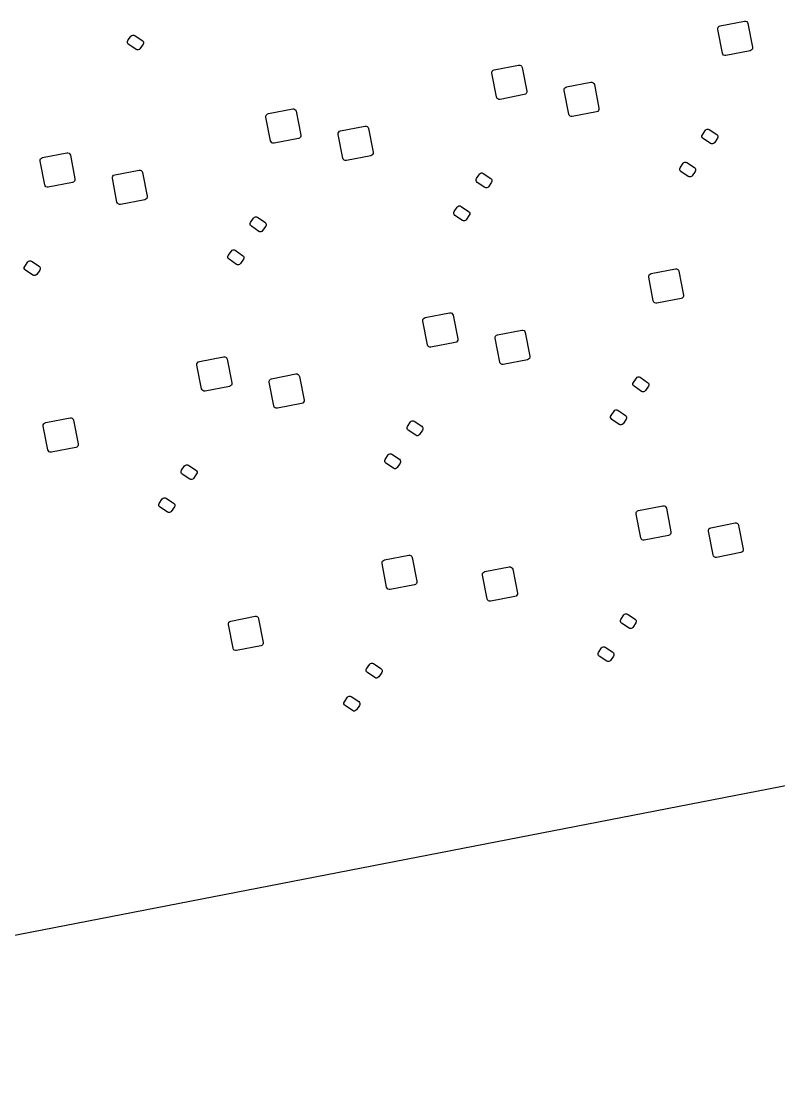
# Model space of a CAD drawing. Extents: x 101 to 518, y -308 to -134.
# Drawn here: x 326.1 to 388.8, y -307.3 to -219.9 of the extents above; entities that cross this region are included whole.
import ezdxf

# ---------------------------------------------------------------- set-up
doc = ezdxf.new("R2010")
doc.units = 0
doc.layers.add('BLACK', color=7, linetype='CONTINUOUS')

msp = doc.modelspace()

# ---------------------------------------------------------------- linework, layer by layer
at = {"layer": 'BLACK', "linetype": 'CONTINUOUS'}
for p, q in [((383.980146, -220.312491), (385.992482, -219.921333)), ((385.992482, -219.921333), (386.090026, -219.921758)), ((386.090026, -219.921758), (386.179982, -219.95948)), ((386.179982, -219.95948), (386.248655, -220.028755)), ((386.248655, -220.028755), (386.285591, -220.119037)), ((386.285591, -220.119037), (386.667209, -222.082292)), ((335.206089, -221.166127), (335.268437, -221.104321)), ((335.268437, -221.104321), (335.34969, -221.071079)), ((335.34969, -221.071079), (335.43748, -221.071462)), ((335.43748, -221.071462), (335.518441, -221.105412)), ((335.518441, -221.105412), (336.140219, -221.524806)), ((383.782441, -220.6056), (383.782867, -220.508056)), ((384.164059, -222.568855), (383.782441, -220.6056)), ((383.782867, -220.508056), (383.820588, -220.4181)), ((383.820588, -220.4181), (383.889864, -220.349426)), ((383.889864, -220.349426), (383.980146, -220.312491)), ((334.920119, -221.707944), (334.920502, -221.620154)), ((334.953361, -221.789198), (334.920119, -221.707944)), ((334.920502, -221.620154), (334.954452, -221.539194)), ((335.015167, -221.851546), (334.953361, -221.789198)), ((334.954452, -221.539194), (335.206089, -221.166127)), ((335.636945, -222.27094), (335.015167, -221.851546)), ((336.200934, -221.837158), (335.949297, -222.210225)), ((336.140219, -221.524806), (336.202025, -221.587154)), ((336.234884, -221.756198), (336.200934, -221.837158)), ((336.202025, -221.587154), (336.235267, -221.668408)), ((336.235267, -221.668408), (336.234884, -221.756198)), ((335.717906, -222.30489), (335.636945, -222.27094)), ((335.805696, -222.305273), (335.717906, -222.30489)), ((335.886949, -222.272031), (335.805696, -222.305273)), ((335.949297, -222.210225), (335.886949, -222.272031)), ((384.200995, -222.659137), (384.164059, -222.568855)), ((384.269668, -222.728412), (384.200995, -222.659137)), ((384.359624, -222.766134), (384.269668, -222.728412)), ((384.457168, -222.766559), (384.359624, -222.766134)), ((386.469504, -222.375401), (384.457168, -222.766559)), ((386.559786, -222.338466), (386.469504, -222.375401)), ((386.629062, -222.269792), (386.559786, -222.338466)), ((386.666783, -222.179836), (386.629062, -222.269792)), ((386.667209, -222.082292), (386.666783, -222.179836)), ((365.280148, -223.947402), (367.292484, -223.556244)), ((367.292484, -223.556244), (367.390028, -223.556669)), ((367.390028, -223.556669), (367.479984, -223.594391)), ((367.479984, -223.594391), (367.548657, -223.663666)), ((367.548657, -223.663666), (367.585593, -223.753948)), ((367.585593, -223.753948), (367.967211, -225.717203)), ((365.082443, -224.240511), (365.082869, -224.142967)), ((365.464061, -226.203766), (365.082443, -224.240511)), ((365.082869, -224.142967), (365.12059, -224.053011)), ((365.12059, -224.053011), (365.189866, -223.984337)), ((365.189866, -223.984337), (365.280148, -223.947402)), ((371.064636, -225.56777), (371.102357, -225.477814)), ((371.102357, -225.477814), (371.171633, -225.40914)), ((371.171633, -225.40914), (371.261915, -225.372205)), ((371.261915, -225.372205), (373.274251, -224.981047)), ((373.274251, -224.981047), (373.371795, -224.981472)), ((373.371795, -224.981472), (373.461751, -225.019194)), ((373.461751, -225.019194), (373.530424, -225.088469)), ((373.530424, -225.088469), (373.56736, -225.178751)), ((373.56736, -225.178751), (373.948978, -227.142006)), ((365.500997, -226.294048), (365.464061, -226.203766)), ((365.56967, -226.363323), (365.500997, -226.294048)), ((365.659626, -226.401045), (365.56967, -226.363323)), ((367.769506, -226.010312), (365.75717, -226.40147)), ((367.859788, -225.973377), (367.769506, -226.010312)), ((367.929064, -225.904703), (367.859788, -225.973377)), ((367.966785, -225.814747), (367.929064, -225.904703)), ((367.967211, -225.717203), (367.966785, -225.814747)), ((371.06421, -225.665314), (371.064636, -225.56777)), ((371.445828, -227.628569), (371.06421, -225.665314)), ((346.58015, -227.582313), (348.592486, -227.191155)), ((348.592486, -227.191155), (348.69003, -227.19158)), ((348.69003, -227.19158), (348.779986, -227.229302)), ((348.779986, -227.229302), (348.848659, -227.298577)), ((365.75717, -226.40147), (365.659626, -226.401045)), ((373.948552, -227.23955), (373.910831, -227.329506)), ((373.948978, -227.142006), (373.948552, -227.23955)), ((346.382445, -227.875422), (346.382871, -227.777878)), ((346.764063, -229.838677), (346.382445, -227.875422)), ((346.382871, -227.777878), (346.420592, -227.687922)), ((346.420592, -227.687922), (346.489868, -227.619248)), ((346.489868, -227.619248), (346.58015, -227.582313)), ((348.848659, -227.298577), (348.885595, -227.388859)), ((348.885595, -227.388859), (349.267213, -229.352114)), ((371.482764, -227.718851), (371.445828, -227.628569)), ((371.551437, -227.788126), (371.482764, -227.718851)), ((371.641393, -227.825848), (371.551437, -227.788126)), ((371.738937, -227.826273), (371.641393, -227.825848)), ((373.751273, -227.435115), (371.738937, -227.826273)), ((373.841555, -227.39818), (373.751273, -227.435115)), ((373.910831, -227.329506), (373.841555, -227.39818)), ((352.471635, -229.044051), (352.561917, -229.007116)), ((352.561917, -229.007116), (354.574253, -228.615958)), ((354.574253, -228.615958), (354.671797, -228.616383)), ((354.671797, -228.616383), (354.761753, -228.654105)), ((354.761753, -228.654105), (354.830426, -228.72338)), ((354.830426, -228.72338), (354.867362, -228.813662)), ((354.867362, -228.813662), (355.24898, -230.776917)), ((382.509694, -229.324817), (382.761331, -228.95175)), ((382.761331, -228.95175), (382.823679, -228.889944)), ((382.823679, -228.889944), (382.904932, -228.856702)), ((382.904932, -228.856702), (382.992722, -228.857085)), ((382.992722, -228.857085), (383.073683, -228.891035)), ((383.073683, -228.891035), (383.695461, -229.310429)), ((346.800999, -229.928959), (346.764063, -229.838677)), ((349.069508, -229.645223), (347.057172, -230.036381)), ((349.15979, -229.608288), (349.069508, -229.645223)), ((349.229066, -229.539614), (349.15979, -229.608288)), ((349.266787, -229.449658), (349.229066, -229.539614)), ((349.267213, -229.352114), (349.266787, -229.449658)), ((352.364212, -229.300225), (352.364638, -229.202681)), ((352.74583, -231.26348), (352.364212, -229.300225)), ((352.364638, -229.202681), (352.402359, -229.112725)), ((352.402359, -229.112725), (352.471635, -229.044051)), ((382.475361, -229.493567), (382.475744, -229.405777)), ((382.508603, -229.574821), (382.475361, -229.493567)), ((382.475744, -229.405777), (382.509694, -229.324817)), ((382.570409, -229.637169), (382.508603, -229.574821)), ((383.192187, -230.056563), (382.570409, -229.637169)), ((383.756176, -229.622781), (383.504539, -229.995848)), ((383.695461, -229.310429), (383.757267, -229.372777)), ((383.790126, -229.541821), (383.756176, -229.622781)), ((383.757267, -229.372777), (383.790509, -229.454031)), ((383.790509, -229.454031), (383.790126, -229.541821)), ((346.869672, -229.998234), (346.800999, -229.928959)), ((346.959628, -230.035956), (346.869672, -229.998234)), ((347.057172, -230.036381), (346.959628, -230.035956)), ((383.273148, -230.090513), (383.192187, -230.056563)), ((383.360938, -230.090896), (383.273148, -230.090513)), ((383.442191, -230.057654), (383.360938, -230.090896)), ((383.504539, -229.995848), (383.442191, -230.057654)), ((327.682448, -231.510334), (327.682874, -231.41279)), ((328.064066, -233.473589), (327.682448, -231.510334)), ((327.682874, -231.41279), (327.720595, -231.322834)), ((327.720595, -231.322834), (327.789871, -231.25416)), ((327.789871, -231.25416), (327.880153, -231.217225)), ((327.880153, -231.217225), (329.892489, -230.826067)), ((329.892489, -230.826067), (329.990033, -230.826492)), ((329.990033, -230.826492), (330.079989, -230.864214)), ((330.079989, -230.864214), (330.148662, -230.933489)), ((330.148662, -230.933489), (330.185598, -231.023771)), ((330.185598, -231.023771), (330.567216, -232.987026)), ((352.782766, -231.353762), (352.74583, -231.26348)), ((352.851439, -231.423037), (352.782766, -231.353762)), ((352.941395, -231.460759), (352.851439, -231.423037)), ((353.038939, -231.461184), (352.941395, -231.460759)), ((355.051275, -231.070026), (353.038939, -231.461184)), ((355.141557, -231.033091), (355.051275, -231.070026)), ((355.210833, -230.964417), (355.141557, -231.033091)), ((355.248554, -230.874461), (355.210833, -230.964417)), ((355.24898, -230.776917), (355.248554, -230.874461)), ((380.915995, -231.687574), (380.978343, -231.625768)), ((380.978343, -231.625768), (381.059596, -231.592526)), ((381.059596, -231.592526), (381.147386, -231.592909)), ((381.147386, -231.592909), (381.228347, -231.626859)), ((381.228347, -231.626859), (381.850125, -232.046253)), ((333.861919, -232.642027), (335.874255, -232.250869)), ((335.874255, -232.250869), (335.971799, -232.251294)), ((335.971799, -232.251294), (336.061755, -232.289016)), ((336.061755, -232.289016), (336.130428, -232.358291)), ((336.130428, -232.358291), (336.167364, -232.448573)), ((336.167364, -232.448573), (336.548982, -234.411828)), ((364.123681, -232.524856), (364.204934, -232.491614)), ((364.204934, -232.491614), (364.292724, -232.491997)), ((364.292724, -232.491997), (364.373685, -232.525947)), ((380.630025, -232.229391), (380.630408, -232.141601)), ((380.663267, -232.310645), (380.630025, -232.229391)), ((380.630408, -232.141601), (380.664358, -232.060641)), ((380.725073, -232.372993), (380.663267, -232.310645)), ((380.664358, -232.060641), (380.915995, -231.687574)), ((381.346851, -232.792387), (380.725073, -232.372993)), ((381.91084, -232.358605), (381.659203, -232.731672)), ((381.850125, -232.046253), (381.911931, -232.108601)), ((381.94479, -232.277645), (381.91084, -232.358605)), ((381.911931, -232.108601), (381.945173, -232.189855)), ((381.945173, -232.189855), (381.94479, -232.277645)), ((330.369511, -233.280135), (328.357175, -233.671293)), ((330.459793, -233.2432), (330.369511, -233.280135)), ((330.529069, -233.174526), (330.459793, -233.2432)), ((330.56679, -233.08457), (330.529069, -233.174526)), ((330.567216, -232.987026), (330.56679, -233.08457)), ((333.664214, -232.935136), (333.66464, -232.837592)), ((334.045832, -234.898391), (333.664214, -232.935136)), ((333.66464, -232.837592), (333.702361, -232.747636)), ((333.702361, -232.747636), (333.771637, -232.678962)), ((333.771637, -232.678962), (333.861919, -232.642027)), ((363.775363, -233.128479), (363.775746, -233.040689)), ((363.808605, -233.209733), (363.775363, -233.128479)), ((363.775746, -233.040689), (363.809696, -232.959729)), ((363.870411, -233.272081), (363.808605, -233.209733)), ((363.809696, -232.959729), (364.061333, -232.586662)), ((364.492189, -233.691475), (363.870411, -233.272081)), ((364.061333, -232.586662), (364.123681, -232.524856)), ((364.373685, -232.525947), (364.995463, -232.945341)), ((365.056178, -233.257693), (364.804541, -233.63076)), ((364.995463, -232.945341), (365.057269, -233.007689)), ((365.090128, -233.176733), (365.056178, -233.257693)), ((365.057269, -233.007689), (365.090511, -233.088943)), ((365.090511, -233.088943), (365.090128, -233.176733)), ((381.427812, -232.826337), (381.346851, -232.792387)), ((381.515602, -232.82672), (381.427812, -232.826337)), ((381.596855, -232.793478), (381.515602, -232.82672)), ((381.659203, -232.731672), (381.596855, -232.793478)), ((328.101002, -233.563871), (328.064066, -233.473589)), ((328.169675, -233.633146), (328.101002, -233.563871)), ((328.259631, -233.670868), (328.169675, -233.633146)), ((328.357175, -233.671293), (328.259631, -233.670868)), ((364.57315, -233.725425), (364.492189, -233.691475)), ((364.66094, -233.725808), (364.57315, -233.725425)), ((364.742193, -233.692566), (364.66094, -233.725808)), ((364.804541, -233.63076), (364.742193, -233.692566)), ((334.082768, -234.988673), (334.045832, -234.898391)), ((334.151441, -235.057948), (334.082768, -234.988673)), ((334.241397, -235.09567), (334.151441, -235.057948)), ((334.338941, -235.096095), (334.241397, -235.09567)), ((336.351277, -234.704937), (334.338941, -235.096095)), ((336.441559, -234.668002), (336.351277, -234.704937)), ((336.510835, -234.599328), (336.441559, -234.668002)), ((336.548556, -234.509372), (336.510835, -234.599328)), ((336.548982, -234.411828), (336.548556, -234.509372)), ((361.930027, -235.864303), (361.93041, -235.776513)), ((361.963269, -235.945557), (361.930027, -235.864303)), ((361.93041, -235.776513), (361.96436, -235.695553)), ((362.025075, -236.007905), (361.963269, -235.945557)), ((361.96436, -235.695553), (362.215997, -235.322486)), ((362.215997, -235.322486), (362.278345, -235.26068)), ((362.278345, -235.26068), (362.359598, -235.227438)), ((362.359598, -235.227438), (362.447388, -235.227821)), ((362.447388, -235.227821), (362.528349, -235.261771)), ((362.528349, -235.261771), (363.150127, -235.681165)), ((363.210842, -235.993517), (362.959205, -236.366584)), ((363.150127, -235.681165), (363.211933, -235.743513)), ((363.244792, -235.912557), (363.210842, -235.993517)), ((363.211933, -235.743513), (363.245175, -235.824767)), ((363.245175, -235.824767), (363.244792, -235.912557)), ((345.075365, -236.76339), (345.075748, -236.6756)), ((345.108607, -236.844644), (345.075365, -236.76339)), ((345.075748, -236.6756), (345.109698, -236.59464)), ((345.170413, -236.906992), (345.108607, -236.844644)), ((345.109698, -236.59464), (345.361335, -236.221573)), ((345.361335, -236.221573), (345.423683, -236.159767)), ((345.423683, -236.159767), (345.504936, -236.126525)), ((345.504936, -236.126525), (345.592726, -236.126908)), ((345.592726, -236.126908), (345.673687, -236.160858)), ((345.673687, -236.160858), (346.295465, -236.580252)), ((346.295465, -236.580252), (346.357271, -236.6426)), ((346.39013, -236.811644), (346.35618, -236.892604)), ((346.357271, -236.6426), (346.390513, -236.723854)), ((346.390513, -236.723854), (346.39013, -236.811644)), ((362.646853, -236.427299), (362.025075, -236.007905)), ((362.727814, -236.461249), (362.646853, -236.427299)), ((362.815604, -236.461632), (362.727814, -236.461249)), ((362.896857, -236.42839), (362.815604, -236.461632)), ((362.959205, -236.366584), (362.896857, -236.42839)), ((345.792191, -237.326386), (345.170413, -236.906992)), ((345.873152, -237.360336), (345.792191, -237.326386)), ((345.960942, -237.360719), (345.873152, -237.360336)), ((346.042195, -237.327477), (345.960942, -237.360719)), ((346.104543, -237.265671), (346.042195, -237.327477)), ((346.35618, -236.892604), (346.104543, -237.265671)), ((343.230029, -239.499214), (343.230412, -239.411424)), ((343.230412, -239.411424), (343.264362, -239.330464)), ((343.264362, -239.330464), (343.515999, -238.957397)), ((343.515999, -238.957397), (343.578347, -238.895591)), ((343.578347, -238.895591), (343.6596, -238.862349)), ((343.6596, -238.862349), (343.74739, -238.862732)), ((343.74739, -238.862732), (343.828351, -238.896682)), ((343.828351, -238.896682), (344.450129, -239.316076)), ((344.450129, -239.316076), (344.511935, -239.378424)), ((344.511935, -239.378424), (344.545177, -239.459678)), ((344.545177, -239.459678), (344.544794, -239.547468)), ((326.375368, -240.398301), (326.375751, -240.310511)), ((326.375751, -240.310511), (326.409701, -240.229551)), ((326.409701, -240.229551), (326.661338, -239.856484)), ((326.661338, -239.856484), (326.723686, -239.794678)), ((326.723686, -239.794678), (326.804939, -239.761436)), ((326.804939, -239.761436), (326.892729, -239.761819)), ((326.892729, -239.761819), (326.97369, -239.795769)), ((326.97369, -239.795769), (327.595468, -240.215163)), ((327.595468, -240.215163), (327.657274, -240.277511)), ((327.657274, -240.277511), (327.690516, -240.358765)), ((327.690516, -240.358765), (327.690133, -240.446555)), ((343.263271, -239.580468), (343.230029, -239.499214)), ((343.325077, -239.642816), (343.263271, -239.580468)), ((343.946855, -240.06221), (343.325077, -239.642816)), ((344.027816, -240.09616), (343.946855, -240.06221)), ((344.115606, -240.096543), (344.027816, -240.09616)), ((344.196859, -240.063301), (344.115606, -240.096543)), ((344.259207, -240.001495), (344.196859, -240.063301)), ((344.510844, -239.628428), (344.259207, -240.001495)), ((344.544794, -239.547468), (344.510844, -239.628428)), ((326.40861, -240.479555), (326.375368, -240.398301)), ((326.470416, -240.541903), (326.40861, -240.479555)), ((327.092194, -240.961297), (326.470416, -240.541903)), ((327.173155, -240.995247), (327.092194, -240.961297)), ((327.260945, -240.99563), (327.173155, -240.995247)), ((327.342198, -240.962388), (327.260945, -240.99563)), ((327.404546, -240.900582), (327.342198, -240.962388)), ((327.656183, -240.527515), (327.404546, -240.900582)), ((327.690133, -240.446555), (327.656183, -240.527515)), ((378.067353, -241.123053), (378.067779, -241.025509)), ((378.448971, -243.086308), (378.067353, -241.123053)), ((378.067779, -241.025509), (378.1055, -240.935553)), ((378.1055, -240.935553), (378.174776, -240.866879)), ((378.174776, -240.866879), (378.265058, -240.829944)), ((378.265058, -240.829944), (380.277394, -240.438786)), ((380.277394, -240.438786), (380.374938, -240.439211)), ((380.374938, -240.439211), (380.464894, -240.476933)), ((380.464894, -240.476933), (380.533567, -240.546208)), ((380.533567, -240.546208), (380.570503, -240.63649)), ((380.570503, -240.63649), (380.952121, -242.599745)), ((380.754416, -242.892854), (378.74208, -243.284012)), ((380.844698, -242.855919), (380.754416, -242.892854)), ((380.913974, -242.787245), (380.844698, -242.855919)), ((380.951695, -242.697289), (380.913974, -242.787245)), ((380.952121, -242.599745), (380.951695, -242.697289)), ((378.485907, -243.17659), (378.448971, -243.086308)), ((378.55458, -243.245865), (378.485907, -243.17659)), ((378.644536, -243.283587), (378.55458, -243.245865)), ((378.74208, -243.284012), (378.644536, -243.283587)), ((359.367356, -244.757965), (359.367782, -244.660421)), ((359.367782, -244.660421), (359.405503, -244.570465)), ((359.405503, -244.570465), (359.474779, -244.501791)), ((359.474779, -244.501791), (359.565061, -244.464856)), ((359.565061, -244.464856), (361.577397, -244.073698)), ((361.577397, -244.073698), (361.674941, -244.074123)), ((361.674941, -244.074123), (361.764897, -244.111845)), ((361.764897, -244.111845), (361.83357, -244.18112)), ((361.83357, -244.18112), (361.870506, -244.271402)), ((361.870506, -244.271402), (362.252124, -246.234657)), ((359.748974, -246.72122), (359.367356, -244.757965)), ((365.546827, -245.889658), (367.559163, -245.4985)), ((367.559163, -245.4985), (367.656707, -245.498925)), ((367.656707, -245.498925), (367.746663, -245.536647)), ((367.746663, -245.536647), (367.815336, -245.605922)), ((367.815336, -245.605922), (367.852272, -245.696204)), ((362.213977, -246.422157), (362.144701, -246.490831)), ((362.251698, -246.332201), (362.213977, -246.422157)), ((362.252124, -246.234657), (362.251698, -246.332201)), ((365.349122, -246.182767), (365.349548, -246.085223)), ((365.73074, -248.146022), (365.349122, -246.182767)), ((365.349548, -246.085223), (365.387269, -245.995267)), ((365.387269, -245.995267), (365.456545, -245.926593)), ((365.456545, -245.926593), (365.546827, -245.889658)), ((367.852272, -245.696204), (368.23389, -247.659459)), ((359.78591, -246.811502), (359.748974, -246.72122)), ((359.854583, -246.880777), (359.78591, -246.811502)), ((359.944539, -246.918499), (359.854583, -246.880777)), ((360.042083, -246.918924), (359.944539, -246.918499)), ((362.054419, -246.527766), (360.042083, -246.918924)), ((362.144701, -246.490831), (362.054419, -246.527766)), ((340.667784, -248.295332), (340.705505, -248.205376)), ((340.705505, -248.205376), (340.774781, -248.136702)), ((340.774781, -248.136702), (340.865063, -248.099767)), ((340.865063, -248.099767), (342.877399, -247.708609)), ((342.877399, -247.708609), (342.974943, -247.709034)), ((342.974943, -247.709034), (343.064899, -247.746756)), ((343.064899, -247.746756), (343.133572, -247.816031)), ((343.133572, -247.816031), (343.170508, -247.906313)), ((343.170508, -247.906313), (343.552126, -249.869568)), ((365.767676, -248.236304), (365.73074, -248.146022)), ((365.836349, -248.305579), (365.767676, -248.236304)), ((368.036185, -247.952568), (366.023849, -248.343726)), ((368.126467, -247.915633), (368.036185, -247.952568)), ((368.195743, -247.846959), (368.126467, -247.915633)), ((368.233464, -247.757003), (368.195743, -247.846959)), ((368.23389, -247.659459), (368.233464, -247.757003)), ((340.667358, -248.392876), (340.667784, -248.295332)), ((341.048976, -250.356131), (340.667358, -248.392876)), ((365.926305, -248.343301), (365.836349, -248.305579)), ((366.023849, -248.343726), (365.926305, -248.343301)), ((343.5517, -249.967112), (343.513979, -250.057068)), ((343.552126, -249.869568), (343.5517, -249.967112)), ((346.649125, -249.817679), (346.649551, -249.720135)), ((347.030743, -251.780934), (346.649125, -249.817679)), ((346.649551, -249.720135), (346.687272, -249.630179)), ((346.687272, -249.630179), (346.756548, -249.561505)), ((346.756548, -249.561505), (346.84683, -249.52457)), ((346.84683, -249.52457), (348.859166, -249.133412)), ((348.859166, -249.133412), (348.95671, -249.133837)), ((348.95671, -249.133837), (349.046666, -249.171559)), ((349.046666, -249.171559), (349.115339, -249.240834)), ((349.115339, -249.240834), (349.152275, -249.331116)), ((349.152275, -249.331116), (349.533893, -251.294371)), ((376.760274, -250.011021), (376.760657, -249.923231)), ((376.760657, -249.923231), (376.794607, -249.842271)), ((376.794607, -249.842271), (377.046244, -249.469204)), ((377.046244, -249.469204), (377.108592, -249.407398)), ((377.108592, -249.407398), (377.189845, -249.374156)), ((377.189845, -249.374156), (377.277635, -249.374539)), ((377.277635, -249.374539), (377.358596, -249.408489)), ((377.358596, -249.408489), (377.980374, -249.827883)), ((377.980374, -249.827883), (378.04218, -249.890231)), ((378.04218, -249.890231), (378.075422, -249.971485)), ((378.075422, -249.971485), (378.075039, -250.059275)), ((341.085912, -250.446413), (341.048976, -250.356131)), ((341.154585, -250.515688), (341.085912, -250.446413)), ((341.244541, -250.55341), (341.154585, -250.515688)), ((341.342085, -250.553835), (341.244541, -250.55341)), ((343.354421, -250.162677), (341.342085, -250.553835)), ((343.444703, -250.125742), (343.354421, -250.162677)), ((343.513979, -250.057068), (343.444703, -250.125742)), ((376.793516, -250.092275), (376.760274, -250.011021)), ((376.855322, -250.154623), (376.793516, -250.092275)), ((377.4771, -250.574017), (376.855322, -250.154623)), ((377.558061, -250.607967), (377.4771, -250.574017)), ((377.645851, -250.60835), (377.558061, -250.607967)), ((377.727104, -250.575108), (377.645851, -250.60835)), ((377.789452, -250.513302), (377.727104, -250.575108)), ((378.041089, -250.140235), (377.789452, -250.513302)), ((378.075039, -250.059275), (378.041089, -250.140235)), ((349.336188, -251.58748), (347.323852, -251.978638)), ((349.42647, -251.550545), (349.336188, -251.58748)), ((349.495746, -251.481871), (349.42647, -251.550545)), ((349.533467, -251.391915), (349.495746, -251.481871)), ((349.533893, -251.294371), (349.533467, -251.391915)), ((347.067679, -251.871216), (347.030743, -251.780934)), ((347.136352, -251.940491), (347.067679, -251.871216)), ((347.226308, -251.978213), (347.136352, -251.940491)), ((347.323852, -251.978638), (347.226308, -251.978213)), ((374.915321, -252.659055), (374.949271, -252.578095)), ((374.949271, -252.578095), (375.200908, -252.205028)), ((375.200908, -252.205028), (375.263256, -252.143222)), ((375.263256, -252.143222), (375.344509, -252.10998)), ((375.344509, -252.10998), (375.432299, -252.110363)), ((375.432299, -252.110363), (375.51326, -252.144313)), ((375.51326, -252.144313), (376.135038, -252.563707)), ((376.135038, -252.563707), (376.196844, -252.626055)), ((327.949127, -253.45259), (327.949553, -253.355046)), ((328.330745, -255.415845), (327.949127, -253.45259)), ((327.949553, -253.355046), (327.987274, -253.26509)), ((327.987274, -253.26509), (328.05655, -253.196416)), ((328.05655, -253.196416), (328.146832, -253.159481)), ((328.146832, -253.159481), (330.159168, -252.768323)), ((330.159168, -252.768323), (330.256712, -252.768748)), ((330.256712, -252.768748), (330.346668, -252.80647)), ((330.346668, -252.80647), (330.415341, -252.875745)), ((330.415341, -252.875745), (330.452277, -252.966027)), ((330.452277, -252.966027), (330.833895, -254.929282)), ((358.060659, -253.558142), (358.094609, -253.477182)), ((358.094609, -253.477182), (358.346246, -253.104115)), ((358.346246, -253.104115), (358.408594, -253.042309)), ((358.408594, -253.042309), (358.489847, -253.009067)), ((358.489847, -253.009067), (358.577637, -253.00945)), ((358.577637, -253.00945), (358.658598, -253.0434)), ((358.658598, -253.0434), (359.280376, -253.462794)), ((359.280376, -253.462794), (359.342182, -253.525142)), ((374.914938, -252.746845), (374.915321, -252.659055)), ((374.94818, -252.828099), (374.914938, -252.746845)), ((375.009986, -252.890447), (374.94818, -252.828099)), ((375.631764, -253.309841), (375.009986, -252.890447)), ((375.712725, -253.343791), (375.631764, -253.309841)), ((375.800515, -253.344174), (375.712725, -253.343791)), ((375.881768, -253.310932), (375.800515, -253.344174)), ((375.944116, -253.249126), (375.881768, -253.310932)), ((376.195753, -252.876059), (375.944116, -253.249126)), ((376.229703, -252.795099), (376.195753, -252.876059)), ((376.196844, -252.626055), (376.230086, -252.707309)), ((376.230086, -252.707309), (376.229703, -252.795099)), ((358.060276, -253.645932), (358.060659, -253.558142)), ((358.093518, -253.727186), (358.060276, -253.645932)), ((358.155324, -253.789534), (358.093518, -253.727186)), ((358.777102, -254.208928), (358.155324, -253.789534)), ((358.858063, -254.242878), (358.777102, -254.208928)), ((358.945853, -254.243261), (358.858063, -254.242878)), ((359.027106, -254.210019), (358.945853, -254.243261)), ((359.089454, -254.148213), (359.027106, -254.210019)), ((359.341091, -253.775146), (359.089454, -254.148213)), ((359.375041, -253.694186), (359.341091, -253.775146)), ((359.342182, -253.525142), (359.375424, -253.606396)), ((359.375424, -253.606396), (359.375041, -253.694186)), ((330.63619, -255.222391), (328.623854, -255.613549)), ((330.726472, -255.185456), (330.63619, -255.222391)), ((330.795748, -255.116782), (330.726472, -255.185456)), ((330.833469, -255.026826), (330.795748, -255.116782)), ((330.833895, -254.929282), (330.833469, -255.026826)), ((328.367681, -255.506127), (328.330745, -255.415845)), ((328.436354, -255.575402), (328.367681, -255.506127)), ((328.52631, -255.613124), (328.436354, -255.575402)), ((328.623854, -255.613549), (328.52631, -255.613124)), ((356.249273, -256.213006), (356.50091, -255.839939)), ((356.50091, -255.839939), (356.563258, -255.778133)), ((356.563258, -255.778133), (356.644511, -255.744891)), ((356.644511, -255.744891), (356.732301, -255.745274)), ((356.732301, -255.745274), (356.813262, -255.779224)), ((356.813262, -255.779224), (357.43504, -256.198618)), ((339.394611, -257.112094), (339.646248, -256.739027)), ((339.646248, -256.739027), (339.708596, -256.677221)), ((339.708596, -256.677221), (339.789849, -256.643979)), ((339.789849, -256.643979), (339.877639, -256.644362)), ((339.877639, -256.644362), (339.9586, -256.678312)), ((339.9586, -256.678312), (340.580378, -257.097706)), ((356.21494, -256.381756), (356.215323, -256.293966)), ((356.248182, -256.46301), (356.21494, -256.381756)), ((356.215323, -256.293966), (356.249273, -256.213006)), ((356.309988, -256.525358), (356.248182, -256.46301)), ((356.931766, -256.944752), (356.309988, -256.525358)), ((357.012727, -256.978702), (356.931766, -256.944752)), ((357.100517, -256.979085), (357.012727, -256.978702)), ((357.18177, -256.945843), (357.100517, -256.979085)), ((357.244118, -256.884037), (357.18177, -256.945843)), ((357.495755, -256.51097), (357.244118, -256.884037)), ((357.43504, -256.198618), (357.496846, -256.260966)), ((357.529705, -256.43001), (357.495755, -256.51097)), ((357.496846, -256.260966), (357.530088, -256.34222)), ((357.530088, -256.34222), (357.529705, -256.43001)), ((339.360278, -257.280844), (339.360661, -257.193054)), ((339.39352, -257.362098), (339.360278, -257.280844)), ((339.360661, -257.193054), (339.394611, -257.112094)), ((339.455326, -257.424446), (339.39352, -257.362098)), ((340.077104, -257.84384), (339.455326, -257.424446)), ((340.158065, -257.87779), (340.077104, -257.84384)), ((340.327108, -257.844931), (340.245855, -257.878173)), ((340.389456, -257.783125), (340.327108, -257.844931)), ((340.641093, -257.410058), (340.389456, -257.783125)), ((340.580378, -257.097706), (340.642184, -257.160054)), ((340.675043, -257.329098), (340.641093, -257.410058)), ((340.642184, -257.160054), (340.675426, -257.241308)), ((340.675426, -257.241308), (340.675043, -257.329098)), ((340.245855, -257.878173), (340.158065, -257.87779)), ((337.549275, -259.847918), (337.800912, -259.474851)), ((337.800912, -259.474851), (337.86326, -259.413045)), ((337.86326, -259.413045), (337.944513, -259.379803)), ((337.944513, -259.379803), (338.032303, -259.380186)), ((338.032303, -259.380186), (338.113264, -259.414136)), ((338.113264, -259.414136), (338.735042, -259.83353)), ((337.514942, -260.016668), (337.515325, -259.928878)), ((337.548184, -260.097922), (337.514942, -260.016668)), ((337.515325, -259.928878), (337.549275, -259.847918)), ((337.60999, -260.16027), (337.548184, -260.097922)), ((338.231768, -260.579664), (337.60999, -260.16027)), ((338.795757, -260.145882), (338.54412, -260.518949)), ((338.735042, -259.83353), (338.796848, -259.895878)), ((338.829707, -260.064922), (338.795757, -260.145882)), ((338.796848, -259.895878), (338.83009, -259.977132)), ((338.83009, -259.977132), (338.829707, -260.064922)), ((377.065412, -260.544279), (377.134688, -260.475605)), ((377.134688, -260.475605), (377.22497, -260.43867)), ((377.22497, -260.43867), (379.237306, -260.047512)), ((379.237306, -260.047512), (379.33485, -260.047937)), ((379.33485, -260.047937), (379.424806, -260.085659)), ((379.424806, -260.085659), (379.493479, -260.154934)), ((379.493479, -260.154934), (379.530415, -260.245216)), ((379.530415, -260.245216), (379.912033, -262.208471)), ((338.312729, -260.613614), (338.231768, -260.579664)), ((338.400519, -260.613997), (338.312729, -260.613614)), ((338.481772, -260.580755), (338.400519, -260.613997)), ((338.54412, -260.518949), (338.481772, -260.580755)), ((377.027265, -260.731779), (377.027691, -260.634235)), ((377.408883, -262.695034), (377.027265, -260.731779)), ((377.027691, -260.634235), (377.065412, -260.544279)), ((379.912033, -262.208471), (379.911607, -262.306015)), ((383.009032, -262.156582), (383.009458, -262.059038)), ((383.39065, -264.119837), (383.009032, -262.156582)), ((383.009458, -262.059038), (383.047179, -261.969082)), ((383.047179, -261.969082), (383.116455, -261.900408)), ((383.116455, -261.900408), (383.206737, -261.863473)), ((383.206737, -261.863473), (385.219073, -261.472315)), ((385.219073, -261.472315), (385.316617, -261.47274)), ((385.316617, -261.47274), (385.406573, -261.510462)), ((385.406573, -261.510462), (385.475246, -261.579737)), ((385.475246, -261.579737), (385.512182, -261.670019)), ((385.512182, -261.670019), (385.8938, -263.633274)), ((377.445819, -262.785316), (377.408883, -262.695034)), ((377.514492, -262.854591), (377.445819, -262.785316)), ((377.604448, -262.892313), (377.514492, -262.854591)), ((377.701992, -262.892738), (377.604448, -262.892313)), ((379.714328, -262.50158), (377.701992, -262.892738)), ((379.80461, -262.464645), (379.714328, -262.50158)), ((379.873886, -262.395971), (379.80461, -262.464645)), ((379.911607, -262.306015), (379.873886, -262.395971)), ((385.696095, -263.926383), (383.683759, -264.317541)), ((385.786377, -263.889448), (385.696095, -263.926383)), ((385.855653, -263.820774), (385.786377, -263.889448)), ((385.893374, -263.730818), (385.855653, -263.820774)), ((385.8938, -263.633274), (385.893374, -263.730818)), ((355.989768, -264.821054), (355.990194, -264.72351)), ((356.371386, -266.784309), (355.989768, -264.821054)), ((355.990194, -264.72351), (356.027915, -264.633554)), ((356.027915, -264.633554), (356.097191, -264.56488)), ((356.097191, -264.56488), (356.187473, -264.527945)), ((356.187473, -264.527945), (358.199809, -264.136787)), ((358.199809, -264.136787), (358.297353, -264.137212)), ((358.297353, -264.137212), (358.387309, -264.174934)), ((358.387309, -264.174934), (358.455982, -264.244209)), ((358.455982, -264.244209), (358.492918, -264.334491)), ((358.492918, -264.334491), (358.874536, -266.297746)), ((383.427586, -264.210119), (383.39065, -264.119837)), ((383.496259, -264.279394), (383.427586, -264.210119)), ((383.586215, -264.317116), (383.496259, -264.279394)), ((383.683759, -264.317541), (383.586215, -264.317116)), ((364.309034, -265.791493), (364.30946, -265.693949)), ((364.30946, -265.693949), (364.347181, -265.603993)), ((364.347181, -265.603993), (364.416457, -265.535319)), ((364.416457, -265.535319), (364.506739, -265.498384)), ((364.506739, -265.498384), (366.519075, -265.107226)), ((366.519075, -265.107226), (366.616619, -265.107651)), ((366.616619, -265.107651), (366.706575, -265.145373)), ((366.706575, -265.145373), (366.775248, -265.214648)), ((366.775248, -265.214648), (366.812184, -265.30493)), ((366.812184, -265.30493), (367.193802, -267.268185)), ((358.676831, -266.590855), (356.664495, -266.982013)), ((358.767113, -266.55392), (358.676831, -266.590855)), ((358.836389, -266.485246), (358.767113, -266.55392)), ((358.87411, -266.39529), (358.836389, -266.485246)), ((358.874536, -266.297746), (358.87411, -266.39529)), ((364.690652, -267.754748), (364.309034, -265.791493)), ((356.408322, -266.874591), (356.371386, -266.784309)), ((356.476995, -266.943866), (356.408322, -266.874591)), ((356.566951, -266.981588), (356.476995, -266.943866)), ((356.664495, -266.982013), (356.566951, -266.981588)), ((367.155655, -267.455685), (367.086379, -267.524359)), ((367.193376, -267.365729), (367.155655, -267.455685)), ((367.193802, -267.268185), (367.193376, -267.365729)), ((364.727588, -267.84503), (364.690652, -267.754748)), ((364.796261, -267.914305), (364.727588, -267.84503)), ((364.886217, -267.952027), (364.796261, -267.914305)), ((364.983761, -267.952452), (364.886217, -267.952027)), ((366.996097, -267.561294), (364.983761, -267.952452)), ((367.086379, -267.524359), (366.996097, -267.561294)), ((343.469242, -269.587659), (345.481578, -269.196501)), ((345.481578, -269.196501), (345.579122, -269.196926)), ((345.579122, -269.196926), (345.669078, -269.234648)), ((375.754518, -269.450997), (376.006155, -269.07793)), ((376.006155, -269.07793), (376.068503, -269.016124)), ((376.068503, -269.016124), (376.149756, -268.982882)), ((376.149756, -268.982882), (376.237546, -268.983265)), ((376.237546, -268.983265), (376.318507, -269.017215)), ((376.318507, -269.017215), (376.940285, -269.436609)), ((343.271537, -269.880768), (343.271963, -269.783224)), ((343.653155, -271.844023), (343.271537, -269.880768)), ((343.271963, -269.783224), (343.309684, -269.693268)), ((343.309684, -269.693268), (343.37896, -269.624594)), ((343.37896, -269.624594), (343.469242, -269.587659)), ((345.669078, -269.234648), (345.737751, -269.303923)), ((345.737751, -269.303923), (345.774687, -269.394205)), ((345.774687, -269.394205), (346.156305, -271.35746)), ((375.720185, -269.619747), (375.720568, -269.531957)), ((375.753427, -269.701001), (375.720185, -269.619747)), ((375.720568, -269.531957), (375.754518, -269.450997)), ((375.815233, -269.763349), (375.753427, -269.701001)), ((376.437011, -270.182743), (375.815233, -269.763349)), ((377.001, -269.748961), (376.749363, -270.122028)), ((376.940285, -269.436609), (377.002091, -269.498957)), ((377.03495, -269.668001), (377.001, -269.748961)), ((377.002091, -269.498957), (377.035333, -269.580211)), ((377.035333, -269.580211), (377.03495, -269.668001)), ((376.517972, -270.216693), (376.437011, -270.182743)), ((376.605762, -270.217076), (376.517972, -270.216693)), ((376.687015, -270.183834), (376.605762, -270.217076)), ((376.749363, -270.122028), (376.687015, -270.183834)), ((345.9586, -271.650569), (343.946264, -272.041727)), ((346.048882, -271.613634), (345.9586, -271.650569)), ((346.118158, -271.54496), (346.048882, -271.613634)), ((346.155879, -271.455004), (346.118158, -271.54496)), ((346.156305, -271.35746), (346.155879, -271.455004)), ((373.909182, -272.186821), (374.160819, -271.813754)), ((374.160819, -271.813754), (374.223167, -271.751948)), ((374.223167, -271.751948), (374.30442, -271.718706)), ((374.30442, -271.718706), (374.39221, -271.719089)), ((374.39221, -271.719089), (374.473171, -271.753039)), ((374.473171, -271.753039), (375.094949, -272.172433)), ((343.690091, -271.934305), (343.653155, -271.844023)), ((343.758764, -272.00358), (343.690091, -271.934305)), ((343.84872, -272.041302), (343.758764, -272.00358)), ((343.946264, -272.041727), (343.84872, -272.041302)), ((373.874849, -272.355571), (373.875232, -272.267781)), ((373.908091, -272.436825), (373.874849, -272.355571)), ((373.875232, -272.267781), (373.909182, -272.186821)), ((373.969897, -272.499173), (373.908091, -272.436825)), ((374.591675, -272.918567), (373.969897, -272.499173)), ((375.155664, -272.484785), (374.904027, -272.857852)), ((375.094949, -272.172433), (375.156755, -272.234781)), ((375.189614, -272.403825), (375.155664, -272.484785)), ((375.156755, -272.234781), (375.189997, -272.316035)), ((375.189997, -272.316035), (375.189614, -272.403825)), ((441.651426, -273.055222), (265.437832, -307.329325)), ((354.683071, -273.621232), (354.717021, -273.540272)), ((354.717021, -273.540272), (354.968658, -273.167205)), ((354.968658, -273.167205), (355.031006, -273.105399)), ((355.031006, -273.105399), (355.112259, -273.072157)), ((355.112259, -273.072157), (355.200049, -273.07254)), ((355.200049, -273.07254), (355.28101, -273.10649)), ((355.28101, -273.10649), (355.902788, -273.525884)), ((355.902788, -273.525884), (355.964594, -273.588232)), ((374.672636, -272.952517), (374.591675, -272.918567)), ((374.760426, -272.9529), (374.672636, -272.952517)), ((374.841679, -272.919658), (374.760426, -272.9529)), ((374.904027, -272.857852), (374.841679, -272.919658)), ((354.682688, -273.709022), (354.683071, -273.621232)), ((354.71593, -273.790276), (354.682688, -273.709022)), ((354.777736, -273.852624), (354.71593, -273.790276)), ((355.399514, -274.272018), (354.777736, -273.852624)), ((355.480475, -274.305968), (355.399514, -274.272018)), ((355.568265, -274.306351), (355.480475, -274.305968)), ((355.649518, -274.273109), (355.568265, -274.306351)), ((355.711866, -274.211303), (355.649518, -274.273109)), ((355.963503, -273.838236), (355.711866, -274.211303)), ((355.997453, -273.757276), (355.963503, -273.838236)), ((355.964594, -273.588232), (355.997836, -273.669486)), ((355.997836, -273.669486), (355.997453, -273.757276)), ((352.871685, -276.276096), (353.123322, -275.903029)), ((353.123322, -275.903029), (353.18567, -275.841223)), ((353.18567, -275.841223), (353.266923, -275.807981)), ((353.266923, -275.807981), (353.354713, -275.808364)), ((353.354713, -275.808364), (353.435674, -275.842314)), ((353.435674, -275.842314), (354.057452, -276.261708)), ((352.837352, -276.444846), (352.837735, -276.357056)), ((352.870594, -276.5261), (352.837352, -276.444846)), ((352.837735, -276.357056), (352.871685, -276.276096)), ((352.9324, -276.588448), (352.870594, -276.5261)), ((353.554178, -277.007842), (352.9324, -276.588448)), ((353.635139, -277.041792), (353.554178, -277.007842)), ((353.722929, -277.042175), (353.635139, -277.041792)), ((353.804182, -277.008933), (353.722929, -277.042175)), ((353.86653, -276.947127), (353.804182, -277.008933)), ((354.118167, -276.57406), (353.86653, -276.947127)), ((354.057452, -276.261708), (354.119258, -276.324056)), ((354.152117, -276.4931), (354.118167, -276.57406)), ((354.119258, -276.324056), (354.1525, -276.40531)), ((354.1525, -276.40531), (354.152117, -276.4931))]:
    msp.add_line(p, q, dxfattribs=at)

doc.saveas('drawing.dxf')
